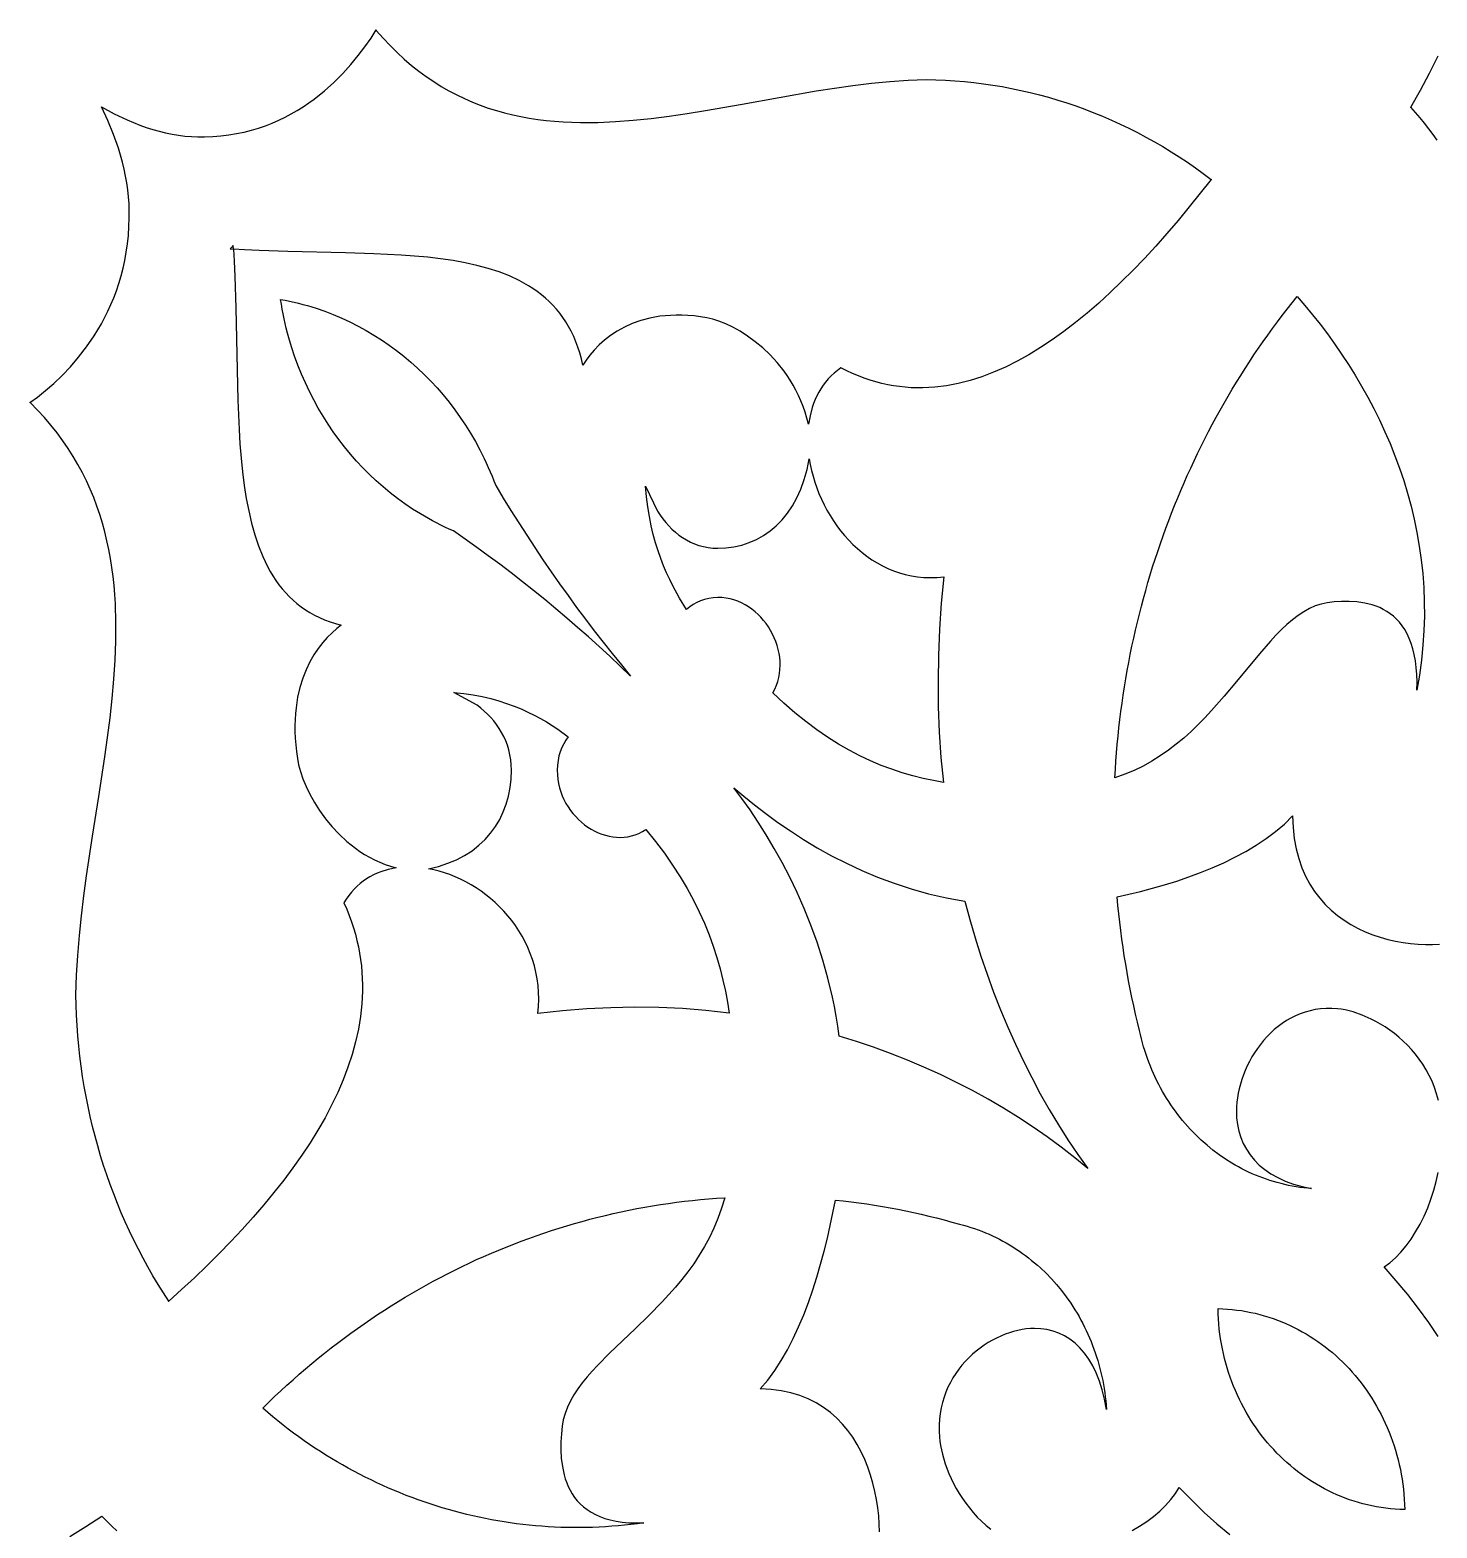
# Model space of a CAD drawing. Extents: x 2655 to 3655, y -2457 to -457.
# Drawn here: x 2863.1 to 3139.2, y -1436.6 to -1142.8 of the extents above; entities that cross this region are included whole.
import ezdxf

# ---------------------------------------------------------------- set-up
doc = ezdxf.new("R2010")
doc.units = 0
doc.layers.add('LAYER_1', color=18, linetype='CONTINUOUS')

msp = doc.modelspace()

# ---------------------------------------------------------------- linework, layer by layer
at = {"layer": 'LAYER_1'}
for points in [[(2931.06, -1142.93), (2932.41, -1144.46), (2933.78, -1145.91), (2935.16, -1147.27), (2936.56, -1148.56), (2937.98, -1149.78), (2939.42, -1150.92), (2940.87, -1151.99), (2942.34, -1152.98), (2943.82, -1153.91), (2945.32, -1154.78), (2946.84, -1155.57), (2948.37, -1156.31), (2949.91, -1156.98), (2951.47, -1157.6), (2953.04, -1158.15), (2954.62, -1158.65), (2956.22, -1159.1), (2957.83, -1159.5), (2959.45, -1159.84), (2961.08, -1160.14), (2962.73, -1160.39), (2964.38, -1160.59), (2966.05, -1160.75), (2967.72, -1160.87), (2971.1, -1160.99), (2974.52, -1160.97), (2977.97, -1160.82), (2981.46, -1160.56), (2984.97, -1160.2), (2988.5, -1159.75), (2992.06, -1159.22), (2995.64, -1158.65), (3002.83, -1157.38), (3010.07, -1156.06), (3017.33, -1154.8), (3020.96, -1154.23), (3024.58, -1153.72), (3028.19, -1153.28), (3031.8, -1152.93), (3035.39, -1152.69), (3038.96, -1152.56), (3040.84, -1152.6), (3042.72, -1152.68), (3044.59, -1152.79), (3046.45, -1152.95), (3048.32, -1153.14), (3050.17, -1153.38), (3052.02, -1153.65), (3053.86, -1153.95), (3055.7, -1154.3), (3057.53, -1154.68), (3059.35, -1155.1), (3061.16, -1155.56), (3062.96, -1156.05), (3064.75, -1156.58), (3066.54, -1157.14), (3068.31, -1157.75), (3070.07, -1158.38), (3071.82, -1159.06), (3073.56, -1159.77), (3075.28, -1160.51), (3077, -1161.29), (3078.7, -1162.11), (3080.38, -1162.96), (3082.05, -1163.85), (3083.71, -1164.77), (3085.35, -1165.72), (3086.98, -1166.71), (3088.59, -1167.74), (3090.18, -1168.79), (3091.76, -1169.88), (3093.31, -1171.01), (3094.82, -1172.14), (3092.7, -1174.85), (3090.54, -1177.54), (3088.36, -1180.17), (3086.17, -1182.72), (3083.97, -1185.21), (3081.75, -1187.62), (3079.52, -1189.94), (3077.28, -1192.18), (3075.04, -1194.33), (3072.78, -1196.39), (3070.51, -1198.35), (3068.24, -1200.2), (3065.96, -1201.95), (3063.67, -1203.59), (3061.38, -1205.11), (3059.08, -1206.51), (3056.78, -1207.79), (3054.48, -1208.94), (3052.17, -1209.95), (3049.86, -1210.83), (3047.55, -1211.57), (3045.24, -1212.16), (3042.92, -1212.6), (3040.61, -1212.89), (3038.3, -1213.02), (3037.15, -1213.02), (3035.99, -1212.98), (3034.84, -1212.9), (3033.69, -1212.78), (3032.54, -1212.61), (3031.39, -1212.4), (3030.24, -1212.15), (3029.09, -1211.86), (3027.94, -1211.51), (3026.8, -1211.13), (3025.65, -1210.69), (3024.51, -1210.21), (3023.37, -1209.68), (3022.23, -1209.11), (3022.23, -1209.11), (3021.55, -1209.6), (3020.9, -1210.12), (3020.3, -1210.68), (3019.73, -1211.26), (3019.2, -1211.88), (3018.72, -1212.52), (3018.27, -1213.19), (3017.85, -1213.88), (3017.48, -1214.6), (3017.14, -1215.33), (3016.84, -1216.09), (3016.57, -1216.87), (3016.15, -1218.48), (3015.86, -1220.14), (3015.56, -1218.94), (3015.2, -1217.77), (3014.81, -1216.64), (3014.38, -1215.55), (3013.9, -1214.49), (3013.39, -1213.47), (3012.85, -1212.48), (3012.28, -1211.53), (3011.67, -1210.61), (3011.05, -1209.73), (3009.72, -1208.07), (3008.33, -1206.56), (3006.88, -1205.19), (3005.41, -1203.96), (3003.92, -1202.87), (3002.45, -1201.92), (3001, -1201.11), (2999.61, -1200.44), (2998.28, -1199.91), (2997.06, -1199.52), (2995.94, -1199.27), (2995.94, -1199.27), (2994.65, -1199.07), (2993.4, -1198.92), (2992.19, -1198.82), (2991.02, -1198.77), (2989.89, -1198.76), (2988.79, -1198.8), (2987.73, -1198.88), (2986.7, -1198.99), (2984.76, -1199.33), (2982.95, -1199.81), (2981.28, -1200.4), (2979.74, -1201.1), (2978.32, -1201.88), (2977.03, -1202.74), (2975.85, -1203.66), (2974.79, -1204.61), (2973.83, -1205.6), (2972.98, -1206.59), (2972.24, -1207.58), (2971.59, -1208.55), (2971.31, -1207.34), (2970.99, -1206.16), (2970.63, -1205.04), (2970.23, -1203.96), (2969.79, -1202.92), (2969.31, -1201.92), (2968.8, -1200.97), (2968.25, -1200.06), (2967.67, -1199.19), (2967.05, -1198.35), (2966.39, -1197.56), (2965.71, -1196.8), (2964.99, -1196.08), (2964.24, -1195.4), (2963.46, -1194.75), (2962.64, -1194.13), (2961.8, -1193.55), (2960.93, -1192.99), (2959.1, -1191.98), (2957.17, -1191.08), (2955.14, -1190.29), (2953.01, -1189.6), (2950.8, -1189.01), (2948.5, -1188.5), (2946.12, -1188.07), (2943.68, -1187.7), (2941.16, -1187.41), (2938.59, -1187.17), (2935.97, -1186.97), (2930.58, -1186.71), (2925.05, -1186.54), (2913.74, -1186.29), (2908.07, -1186.08), (2905.24, -1185.93), (2903.04, -1185.79), (2903.01, -1185.13), (2902.72, -1185.44), (2902.43, -1185.74), (2903.04, -1185.79), (2903.18, -1188.15), (2903.32, -1191.19), (2903.51, -1197.3), (2903.75, -1209.45), (2903.9, -1215.4), (2904.15, -1221.2), (2904.33, -1224.02), (2904.55, -1226.79), (2904.83, -1229.49), (2905.16, -1232.13), (2905.56, -1234.68), (2906.04, -1237.15), (2906.59, -1239.54), (2907.23, -1241.83), (2907.97, -1244.01), (2908.8, -1246.09), (2909.75, -1248.05), (2910.26, -1248.99), (2910.8, -1249.9), (2911.38, -1250.77), (2911.98, -1251.61), (2912.62, -1252.42), (2913.29, -1253.19), (2913.99, -1253.93), (2914.73, -1254.64), (2915.5, -1255.3), (2916.31, -1255.93), (2917.16, -1256.52), (2918.05, -1257.07), (2918.97, -1257.59), (2919.94, -1258.06), (2920.94, -1258.49), (2921.99, -1258.88), (2923.08, -1259.22), (2924.21, -1259.52), (2923.31, -1260.22), (2922.39, -1261.02), (2921.46, -1261.93), (2920.55, -1262.96), (2919.66, -1264.1), (2918.81, -1265.37), (2918.01, -1266.76), (2917.28, -1268.28), (2916.63, -1269.94), (2916.08, -1271.74), (2915.64, -1273.69), (2915.32, -1275.78), (2915.21, -1276.88), (2915.14, -1278.02), (2915.11, -1279.2), (2915.12, -1280.42), (2915.17, -1281.68), (2915.26, -1282.99), (2915.4, -1284.33), (2915.58, -1285.71), (2915.58, -1285.71), (2915.81, -1286.92), (2916.18, -1288.24), (2916.67, -1289.66), (2917.29, -1291.16), (2918.04, -1292.71), (2918.92, -1294.3), (2919.94, -1295.9), (2921.08, -1297.49), (2922.36, -1299.04), (2923.76, -1300.54), (2925.3, -1301.96), (2926.12, -1302.64), (2926.97, -1303.29), (2927.86, -1303.9), (2928.78, -1304.49), (2929.73, -1305.04), (2930.71, -1305.55), (2931.73, -1306.01), (2932.78, -1306.44), (2933.87, -1306.82), (2934.98, -1307.14), (2933.43, -1307.45), (2931.94, -1307.91), (2931.22, -1308.2), (2930.51, -1308.52), (2929.83, -1308.88), (2929.16, -1309.29), (2928.52, -1309.73), (2927.9, -1310.22), (2927.3, -1310.74), (2926.73, -1311.31), (2926.19, -1311.92), (2925.67, -1312.57), (2925.18, -1313.26), (2924.72, -1314), (2924.72, -1314), (2925.26, -1315.22), (2925.75, -1316.45), (2926.2, -1317.68), (2926.6, -1318.91), (2926.96, -1320.14), (2927.28, -1321.38), (2927.55, -1322.61), (2927.79, -1323.85), (2927.98, -1325.09), (2928.14, -1326.32), (2928.25, -1327.56), (2928.32, -1328.8), (2928.36, -1330.04), (2928.36, -1331.29), (2928.24, -1333.77), (2927.97, -1336.26), (2927.56, -1338.75), (2927.01, -1341.23), (2926.33, -1343.72), (2925.51, -1346.2), (2924.57, -1348.69), (2923.5, -1351.17), (2922.31, -1353.64), (2921.01, -1356.11), (2919.59, -1358.58), (2918.07, -1361.04), (2916.45, -1363.49), (2914.72, -1365.94), (2912.9, -1368.37), (2910.99, -1370.8), (2908.99, -1373.22), (2906.91, -1375.63), (2904.75, -1378.02), (2902.51, -1380.41), (2900.2, -1382.78), (2897.82, -1385.14), (2895.38, -1387.48), (2892.88, -1389.81), (2890.36, -1392.08), (2890.39, -1392.12), (2890.33, -1392.12), (2890.36, -1392.08), (2889.31, -1390.46), (2888.26, -1388.79), (2887.25, -1387.09), (2886.26, -1385.38), (2885.31, -1383.65), (2884.39, -1381.9), (2883.51, -1380.13), (2882.65, -1378.35), (2881.83, -1376.55), (2881.03, -1374.74), (2880.28, -1372.91), (2879.55, -1371.07), (2878.86, -1369.21), (2878.2, -1367.34), (2877.57, -1365.46), (2876.98, -1363.56), (2876.42, -1361.66), (2875.89, -1359.74), (2875.4, -1357.81), (2874.94, -1355.87), (2874.52, -1353.92), (2874.13, -1351.97), (2873.77, -1350), (2873.45, -1348.03), (2873.17, -1346.04), (2872.92, -1344.05), (2872.7, -1342.06), (2872.52, -1340.06), (2872.38, -1338.05), (2872.27, -1336.04), (2872.19, -1334.02), (2872.15, -1332), (2872.27, -1328.15), (2872.5, -1324.29), (2872.83, -1320.41), (2873.23, -1316.52), (2873.71, -1312.63), (2874.24, -1308.72), (2875.41, -1300.92), (2876.64, -1293.13), (2877.82, -1285.39), (2878.35, -1281.54), (2878.84, -1277.72), (2879.26, -1273.91), (2879.59, -1270.14), (2879.84, -1266.39), (2879.98, -1262.68), (2880, -1259), (2879.88, -1255.36), (2879.77, -1253.56), (2879.62, -1251.77), (2879.43, -1249.99), (2879.2, -1248.22), (2878.93, -1246.46), (2878.61, -1244.72), (2878.24, -1242.99), (2877.82, -1241.27), (2877.36, -1239.56), (2876.84, -1237.87), (2876.27, -1236.2), (2875.64, -1234.54), (2874.96, -1232.89), (2874.22, -1231.27), (2873.42, -1229.65), (2872.55, -1228.06), (2871.62, -1226.48), (2870.63, -1224.91), (2869.57, -1223.37), (2868.44, -1221.84), (2867.24, -1220.34), (2865.97, -1218.85), (2864.63, -1217.38), (2863.21, -1215.93), (2863.12, -1215.9), (2864.61, -1214.81), (2866.19, -1213.55), (2867.81, -1212.14), (2869.45, -1210.58), (2871.08, -1208.87), (2872.68, -1207), (2874.24, -1204.99), (2875.73, -1202.81), (2876.44, -1201.67), (2877.13, -1200.48), (2877.78, -1199.26), (2878.41, -1197.99), (2879.01, -1196.69), (2879.57, -1195.35), (2880.09, -1193.96), (2880.57, -1192.54), (2881, -1191.07), (2881.39, -1189.57), (2881.73, -1188.02), (2882.02, -1186.43), (2882.25, -1184.8), (2882.43, -1183.13), (2882.55, -1181.41), (2882.6, -1179.66), (2882.6, -1179.66), (2882.61, -1178.29), (2882.56, -1176.93), (2882.46, -1175.56), (2882.31, -1174.2), (2882.12, -1172.84), (2881.88, -1171.48), (2881.59, -1170.11), (2881.26, -1168.75), (2880.88, -1167.39), (2880.47, -1166.04), (2879.51, -1163.33), (2878.4, -1160.62), (2877.15, -1157.93), (2879.65, -1159.28), (2882.17, -1160.47), (2884.69, -1161.5), (2885.95, -1161.94), (2887.21, -1162.35), (2888.48, -1162.71), (2889.74, -1163.01), (2891.01, -1163.28), (2892.28, -1163.49), (2893.54, -1163.64), (2894.81, -1163.75), (2896.08, -1163.8), (2897.35, -1163.8), (2897.35, -1163.8), (2898.98, -1163.74), (2900.57, -1163.61), (2902.13, -1163.42), (2903.64, -1163.17), (2905.12, -1162.86), (2906.56, -1162.49), (2907.96, -1162.07), (2909.32, -1161.61), (2910.65, -1161.09), (2911.93, -1160.53), (2913.18, -1159.93), (2914.39, -1159.29), (2915.57, -1158.61), (2916.71, -1157.9), (2917.81, -1157.16), (2918.87, -1156.4), (2920.89, -1154.8), (2922.77, -1153.12), (2924.5, -1151.4), (2926.09, -1149.64), (2927.54, -1147.88), (2928.85, -1146.14), (2930.03, -1144.44), (2931.04, -1142.84)], [(3094.85, -1172.17), (3094.82, -1172.14), (3094.85, -1172.1)], [(3113.25, -1196.86), (3114.74, -1198.68), (3116.21, -1200.54), (3117.65, -1202.45), (3119.06, -1204.4), (3120.44, -1206.4), (3121.78, -1208.45), (3123.09, -1210.54), (3124.35, -1212.67), (3125.57, -1214.84), (3126.74, -1217.06), (3127.87, -1219.31), (3128.94, -1221.61), (3129.95, -1223.95), (3130.9, -1226.33), (3131.79, -1228.74), (3132.62, -1231.2), (3133.38, -1233.69), (3134.07, -1236.22), (3134.68, -1238.79), (3135.22, -1241.4), (3135.68, -1244.04), (3136.05, -1246.72), (3136.34, -1249.43), (3136.54, -1252.17), (3136.65, -1254.95), (3136.67, -1257.77), (3136.59, -1260.61), (3136.4, -1263.49), (3136.12, -1266.4), (3135.73, -1269.34), (3135.22, -1272.31), (3135.22, -1272.31), (3135.24, -1270.73), (3135.2, -1269.24), (3135.09, -1267.84), (3134.92, -1266.54), (3134.7, -1265.32), (3134.42, -1264.18), (3134.09, -1263.13), (3133.71, -1262.15), (3133.29, -1261.25), (3132.82, -1260.42), (3132.32, -1259.67), (3131.77, -1258.98), (3131.2, -1258.35), (3130.59, -1257.79), (3129.96, -1257.29), (3129.29, -1256.84), (3128.61, -1256.45), (3127.91, -1256.11), (3127.19, -1255.81), (3126.46, -1255.57), (3124.96, -1255.2), (3123.44, -1254.98), (3121.93, -1254.88), (3120.44, -1254.9), (3118.99, -1255), (3117.62, -1255.16), (3117.62, -1255.16), (3116.43, -1255.4), (3115.27, -1255.78), (3114.13, -1256.28), (3113.01, -1256.91), (3111.9, -1257.64), (3110.81, -1258.47), (3109.72, -1259.4), (3108.64, -1260.41), (3107.56, -1261.5), (3106.48, -1262.66), (3104.31, -1265.15), (3099.81, -1270.62), (3097.43, -1273.46), (3094.93, -1276.29), (3093.63, -1277.69), (3092.29, -1279.05), (3090.9, -1280.38), (3089.47, -1281.67), (3087.99, -1282.9), (3086.46, -1284.08), (3084.87, -1285.19), (3083.22, -1286.22), (3081.51, -1287.17), (3079.73, -1288.03), (3077.89, -1288.79), (3075.97, -1289.45), (3076.06, -1287.81), (3076.17, -1286.18), (3076.29, -1284.55), (3076.43, -1282.93), (3076.59, -1281.31), (3076.76, -1279.69), (3076.94, -1278.07), (3077.15, -1276.46), (3077.36, -1274.85), (3077.6, -1273.24), (3077.84, -1271.64), (3078.11, -1270.04), (3078.39, -1268.45), (3078.68, -1266.86), (3078.99, -1265.27), (3079.31, -1263.69), (3079.65, -1262.11), (3080, -1260.54), (3080.37, -1258.97), (3080.76, -1257.41), (3081.16, -1255.85), (3081.57, -1254.29), (3082, -1252.74), (3082.44, -1251.2), (3082.9, -1249.66), (3083.37, -1248.13), (3083.86, -1246.6), (3084.36, -1245.08), (3084.88, -1243.56), (3085.41, -1242.05), (3085.95, -1240.55), (3086.51, -1239.05), (3087.08, -1237.56), (3087.67, -1236.07), (3088.28, -1234.59), (3088.89, -1233.12), (3089.52, -1231.65), (3090.17, -1230.2), (3090.83, -1228.74), (3091.5, -1227.3), (3092.19, -1225.86), (3092.89, -1224.43), (3093.6, -1223.01), (3094.33, -1221.6), (3095.07, -1220.19), (3095.83, -1218.79), (3096.6, -1217.4), (3097.38, -1216.02), (3098.18, -1214.64), (3098.99, -1213.27), (3099.81, -1211.92), (3100.65, -1210.57), (3101.5, -1209.23), (3102.37, -1207.9), (3103.24, -1206.57), (3104.13, -1205.26), (3105.04, -1203.95), (3105.96, -1202.66), (3106.89, -1201.37), (3107.83, -1200.1), (3108.79, -1198.83), (3109.76, -1197.57), (3110.74, -1196.33), (3111.73, -1195.09)], [(2913.18, -1195.83), (2914.06, -1196.01), (2914.94, -1196.21), (2915.82, -1196.42), (2916.69, -1196.65), (2917.55, -1196.89), (2919.27, -1197.41), (2920.96, -1198), (2922.63, -1198.64), (2924.28, -1199.34), (2925.9, -1200.09), (2927.49, -1200.89), (2929.06, -1201.75), (2930.6, -1202.66), (2932.11, -1203.62), (2933.59, -1204.63), (2935.04, -1205.69), (2936.45, -1206.8), (2937.83, -1207.95), (2939.18, -1209.16), (2940.49, -1210.4), (2941.77, -1211.7), (2943, -1213.03), (2944.2, -1214.41), (2945.36, -1215.83), (2946.47, -1217.3), (2947.54, -1218.8), (2948.58, -1220.34), (2949.56, -1221.92), (2950.5, -1223.54), (2951.4, -1225.19), (2952.24, -1226.88), (2952.65, -1227.73), (2953.04, -1228.6), (2953.42, -1229.47), (2953.79, -1230.36), (2954.15, -1231.25), (2954.49, -1232.15), (2955.98, -1234.62), (2957.49, -1237.07), (2959.02, -1239.5), (2960.57, -1241.92), (2962.15, -1244.32), (2963.75, -1246.71), (2965.37, -1249.07), (2967.02, -1251.42), (2968.69, -1253.75), (2970.37, -1256.06), (2972.09, -1258.36), (2973.82, -1260.63), (2975.57, -1262.89), (2977.35, -1265.12), (2979.14, -1267.34), (2980.96, -1269.54), (2978.92, -1267.58), (2976.86, -1265.65), (2974.78, -1263.74), (2972.68, -1261.85), (2970.57, -1259.99), (2968.43, -1258.15), (2966.28, -1256.33), (2964.12, -1254.54), (2961.94, -1252.77), (2959.74, -1251.03), (2957.52, -1249.3), (2955.29, -1247.61), (2953.04, -1245.93), (2950.78, -1244.29), (2948.5, -1242.66), (2946.2, -1241.06), (2945.37, -1240.69), (2944.54, -1240.31), (2943.72, -1239.91), (2942.9, -1239.51), (2942.1, -1239.08), (2941.3, -1238.65), (2939.73, -1237.74), (2938.2, -1236.77), (2936.69, -1235.76), (2935.22, -1234.7), (2933.79, -1233.59), (2932.4, -1232.44), (2931.04, -1231.24), (2929.72, -1229.99), (2928.43, -1228.7), (2927.19, -1227.38), (2925.99, -1226), (2924.83, -1224.59), (2923.71, -1223.15), (2922.64, -1221.66), (2921.61, -1220.14), (2920.62, -1218.58), (2919.68, -1216.99), (2918.79, -1215.37), (2917.94, -1213.71), (2917.15, -1212.02), (2916.4, -1210.31), (2915.7, -1208.56), (2915.05, -1206.79), (2914.46, -1205), (2913.91, -1203.18), (2913.66, -1202.26), (2913.42, -1201.33), (2913.2, -1200.4), (2912.99, -1199.46), (2912.79, -1198.52), (2912.61, -1197.57), (2912.44, -1196.62), (2912.29, -1195.66)], [(3016.2, -1228.06), (3016.45, -1229.2), (3016.74, -1230.35), (3017.09, -1231.48), (3017.48, -1232.61), (3017.91, -1233.73), (3018.39, -1234.83), (3018.92, -1235.92), (3019.48, -1236.99), (3020.09, -1238.03), (3020.74, -1239.06), (3021.43, -1240.05), (3022.16, -1241.02), (3022.93, -1241.95), (3023.74, -1242.85), (3024.58, -1243.71), (3025.46, -1244.53), (3026.37, -1245.31), (3027.32, -1246.04), (3028.3, -1246.72), (3029.32, -1247.34), (3030.36, -1247.92), (3031.44, -1248.44), (3032.55, -1248.89), (3033.69, -1249.29), (3034.85, -1249.61), (3036.05, -1249.87), (3037.27, -1250.06), (3038.51, -1250.18), (3039.79, -1250.22), (3041.08, -1250.18), (3042.41, -1250.05), (3041.91, -1255.23), (3041.56, -1260.36), (3041.34, -1265.46), (3041.26, -1270.52), (3041.31, -1275.54), (3041.5, -1280.52), (3041.84, -1285.47), (3042.33, -1290.38), (3040.35, -1290.03), (3038.33, -1289.6), (3036.3, -1289.09), (3034.25, -1288.5), (3032.2, -1287.81), (3030.12, -1287.03), (3028.04, -1286.15), (3025.95, -1285.17), (3023.84, -1284.07), (3021.72, -1282.86), (3019.6, -1281.52), (3017.47, -1280.05), (3015.32, -1278.46), (3013.17, -1276.72), (3011.02, -1274.84), (3008.86, -1272.81), (3009.24, -1272.08), (3009.56, -1271.33), (3009.82, -1270.57), (3010.02, -1269.8), (3010.16, -1269.02), (3010.25, -1268.23), (3010.29, -1267.44), (3010.27, -1266.65), (3010.2, -1265.85), (3010.08, -1265.07), (3009.91, -1264.29), (3009.7, -1263.52), (3009.44, -1262.76), (3009.14, -1262.01), (3008.8, -1261.29), (3008.42, -1260.58), (3007.99, -1259.89), (3007.53, -1259.23), (3007.04, -1258.6), (3006.51, -1258), (3005.95, -1257.43), (3005.36, -1256.9), (3004.73, -1256.41), (3004.08, -1255.95), (3003.41, -1255.54), (3002.71, -1255.18), (3001.98, -1254.86), (3001.23, -1254.6), (3000.47, -1254.39), (2999.68, -1254.24), (2998.87, -1254.14), (2998.05, -1254.11), (2998.05, -1254.11), (2997.14, -1254.16), (2996.28, -1254.29), (2995.46, -1254.49), (2994.68, -1254.77), (2993.94, -1255.11), (2993.24, -1255.51), (2992.57, -1255.95), (2991.94, -1256.44), (2990.58, -1254.22), (2989.26, -1251.84), (2988.63, -1250.59), (2988.02, -1249.28), (2987.44, -1247.91), (2986.88, -1246.49), (2986.35, -1245), (2985.86, -1243.43), (2985.41, -1241.8), (2985.01, -1240.08), (2984.64, -1238.27), (2984.33, -1236.37), (2984.07, -1234.38), (2983.87, -1232.29), (2986.22, -1237.2), (2986.73, -1237.96), (2987.27, -1238.7), (2987.84, -1239.4), (2988.44, -1240.08), (2989.07, -1240.71), (2989.74, -1241.31), (2990.43, -1241.87), (2991.15, -1242.38), (2991.91, -1242.84), (2992.69, -1243.25), (2993.51, -1243.61), (2994.36, -1243.9), (2995.24, -1244.14), (2996.14, -1244.32), (2997.08, -1244.42), (2998.05, -1244.46), (2998.05, -1244.46), (2999.66, -1244.39), (3001.23, -1244.18), (3002.75, -1243.84), (3004.23, -1243.35), (3005.65, -1242.73), (3007.02, -1241.97), (3008.31, -1241.08), (3009.54, -1240.05), (3010.68, -1238.88), (3011.74, -1237.58), (3012.71, -1236.14), (3013.59, -1234.56), (3014.36, -1232.86), (3015.02, -1231.01), (3015.57, -1229.03), (3015.99, -1226.92)], [(2948.22, -1272.95), (2950.07, -1273.23), (2951.84, -1273.56), (2953.51, -1273.95), (2955.11, -1274.39), (2956.64, -1274.88), (2958.09, -1275.4), (2959.48, -1275.97), (2960.8, -1276.57), (2962.07, -1277.2), (2963.28, -1277.85), (2964.45, -1278.53), (2966.66, -1279.95), (2968.73, -1281.41), (2968.27, -1282.09), (2967.86, -1282.81), (2967.49, -1283.56), (2967.17, -1284.36), (2966.91, -1285.19), (2966.72, -1286.08), (2966.6, -1287.01), (2966.56, -1287.99), (2966.56, -1287.99), (2966.59, -1288.87), (2966.68, -1289.74), (2966.82, -1290.58), (2967.02, -1291.41), (2967.26, -1292.21), (2967.55, -1292.99), (2967.89, -1293.75), (2968.27, -1294.48), (2968.69, -1295.18), (2969.15, -1295.85), (2969.65, -1296.48), (2970.18, -1297.09), (2970.74, -1297.66), (2971.32, -1298.19), (2971.94, -1298.68), (2972.57, -1299.14), (2973.23, -1299.55), (2973.91, -1299.92), (2974.6, -1300.24), (2975.3, -1300.52), (2976.02, -1300.75), (2976.75, -1300.93), (2977.48, -1301.05), (2978.21, -1301.13), (2978.95, -1301.15), (2979.69, -1301.11), (2980.42, -1301.02), (2981.14, -1300.86), (2981.86, -1300.65), (2982.57, -1300.37), (2983.26, -1300.03), (2983.94, -1299.61), (2985.83, -1301.94), (2987.58, -1304.25), (2989.19, -1306.57), (2990.68, -1308.87), (2992.04, -1311.17), (2993.28, -1313.45), (2994.41, -1315.73), (2995.43, -1317.99), (2996.35, -1320.25), (2997.17, -1322.49), (2997.89, -1324.72), (2998.52, -1326.93), (2999.08, -1329.13), (2999.55, -1331.32), (2999.95, -1333.49), (3000.28, -1335.61), (2995.71, -1335.09), (2991.12, -1334.73), (2986.48, -1334.52), (2981.81, -1334.46), (2977.11, -1334.55), (2972.37, -1334.79), (2967.6, -1335.17), (2962.79, -1335.7), (2962.9, -1334.28), (2962.94, -1332.88), (2962.9, -1331.51), (2962.8, -1330.17), (2962.62, -1328.86), (2962.38, -1327.57), (2962.08, -1326.32), (2961.71, -1325.09), (2961.28, -1323.9), (2960.8, -1322.74), (2960.27, -1321.62), (2959.69, -1320.53), (2959.05, -1319.47), (2958.38, -1318.45), (2957.65, -1317.47), (2956.89, -1316.52), (2956.09, -1315.61), (2955.26, -1314.75), (2954.39, -1313.92), (2953.49, -1313.14), (2952.57, -1312.4), (2951.62, -1311.7), (2950.64, -1311.04), (2949.65, -1310.43), (2948.64, -1309.87), (2947.61, -1309.35), (2946.57, -1308.88), (2945.52, -1308.46), (2944.47, -1308.09), (2943.41, -1307.77), (2942.34, -1307.5), (2941.28, -1307.29), (2943.25, -1306.83), (2945.09, -1306.24), (2946.8, -1305.53), (2948.39, -1304.7), (2949.85, -1303.76), (2951.19, -1302.71), (2952.4, -1301.57), (2953.49, -1300.34), (2954.45, -1299.02), (2955.28, -1297.63), (2955.98, -1296.16), (2956.56, -1294.63), (2957.01, -1293.04), (2957.33, -1291.4), (2957.52, -1289.71), (2957.59, -1287.99), (2957.59, -1287.99), (2957.55, -1286.95), (2957.46, -1285.93), (2957.29, -1284.96), (2957.07, -1284.01), (2956.8, -1283.1), (2956.46, -1282.22), (2956.08, -1281.38), (2955.65, -1280.57), (2955.18, -1279.79), (2954.66, -1279.04), (2954.11, -1278.33), (2953.51, -1277.65), (2952.89, -1277), (2952.23, -1276.39), (2951.55, -1275.81), (2950.84, -1275.26), (2946.28, -1272.73)], [(3003.2, -1293.09), (3005.29, -1294.79), (3007.5, -1296.5), (3009.84, -1298.21), (3012.3, -1299.9), (3014.87, -1301.56), (3017.56, -1303.18), (3020.37, -1304.74), (3023.28, -1306.23), (3026.3, -1307.64), (3029.42, -1308.95), (3032.65, -1310.16), (3035.97, -1311.24), (3039.39, -1312.19), (3041.14, -1312.61), (3042.91, -1312.99), (3044.71, -1313.33), (3046.52, -1313.63), (3046.52, -1313.63), (3047.49, -1317.27), (3048.54, -1320.88), (3049.68, -1324.46), (3050.89, -1328), (3052.17, -1331.51), (3053.53, -1334.96), (3054.96, -1338.37), (3056.45, -1341.73), (3058.02, -1345.02), (3059.64, -1348.26), (3061.33, -1351.42), (3063.08, -1354.52), (3064.89, -1357.53), (3066.76, -1360.47), (3068.68, -1363.32), (3070.65, -1366.08), (3068.08, -1363.96), (3065.43, -1361.89), (3062.7, -1359.89), (3059.9, -1357.94), (3057.02, -1356.06), (3054.08, -1354.24), (3051.07, -1352.49), (3048.01, -1350.81), (3044.89, -1349.2), (3041.72, -1347.66), (3038.51, -1346.2), (3035.25, -1344.82), (3031.96, -1343.52), (3028.63, -1342.3), (3025.27, -1341.17), (3021.89, -1340.12), (3021.89, -1340.13), (3021.61, -1338.17), (3021.29, -1336.24), (3020.94, -1334.34), (3020.55, -1332.46), (3019.67, -1328.78), (3018.66, -1325.2), (3017.54, -1321.73), (3016.32, -1318.37), (3015.01, -1315.12), (3013.62, -1311.99), (3012.17, -1308.98), (3010.67, -1306.08), (3009.13, -1303.31), (3007.55, -1300.67), (3005.97, -1298.15), (3004.38, -1295.77), (3002.79, -1293.52), (3001.23, -1291.41)], [(2998.8, -1373.87), (2998.09, -1375.85), (2997.3, -1377.76), (2996.41, -1379.6), (2995.45, -1381.38), (2994.42, -1383.09), (2993.33, -1384.74), (2992.18, -1386.33), (2990.98, -1387.87), (2989.75, -1389.36), (2988.48, -1390.8), (2987.18, -1392.21), (2984.55, -1394.89), (2981.9, -1397.45), (2976.82, -1402.29), (2974.5, -1404.63), (2973.43, -1405.79), (2972.41, -1406.95), (2971.47, -1408.11), (2970.61, -1409.28), (2969.84, -1410.46), (2969.16, -1411.65), (2968.58, -1412.86), (2968.11, -1414.08), (2967.76, -1415.33), (2967.53, -1416.61), (2967.53, -1416.61), (2967.38, -1418.09), (2967.29, -1419.64), (2967.28, -1421.24), (2967.36, -1422.87), (2967.57, -1424.5), (2967.91, -1426.11), (2968.14, -1426.9), (2968.42, -1427.68), (2968.73, -1428.43), (2969.1, -1429.17), (2969.51, -1429.88), (2969.98, -1430.56), (2970.5, -1431.21), (2971.08, -1431.83), (2971.73, -1432.42), (2972.43, -1432.96), (2973.2, -1433.46), (2974.04, -1433.92), (2974.94, -1434.33), (2975.92, -1434.68), (2976.98, -1434.98), (2978.11, -1435.22), (2979.33, -1435.4), (2980.62, -1435.52), (2982.01, -1435.57), (2983.54, -1435.55), (2982.29, -1435.72), (2981.03, -1435.87), (2979.78, -1436.01), (2978.53, -1436.13), (2977.27, -1436.23), (2976.02, -1436.32), (2974.77, -1436.39), (2973.51, -1436.44), (2972.26, -1436.47), (2971.01, -1436.49), (2969.76, -1436.49), (2968.51, -1436.47), (2967.27, -1436.44), (2966.02, -1436.38), (2964.78, -1436.31), (2963.54, -1436.23), (2962.3, -1436.13), (2961.06, -1436.01), (2959.82, -1435.87), (2958.59, -1435.72), (2957.36, -1435.55), (2956.13, -1435.36), (2954.9, -1435.16), (2953.68, -1434.94), (2952.46, -1434.7), (2951.24, -1434.45), (2950.03, -1434.18), (2948.82, -1433.9), (2947.61, -1433.6), (2946.41, -1433.28), (2945.21, -1432.95), (2944.01, -1432.6), (2942.82, -1432.23), (2941.64, -1431.85), (2940.45, -1431.45), (2939.28, -1431.03), (2938.1, -1430.6), (2936.94, -1430.16), (2935.77, -1429.69), (2934.62, -1429.22), (2933.47, -1428.72), (2932.32, -1428.21), (2931.18, -1427.69), (2930.04, -1427.14), (2928.91, -1426.59), (2927.79, -1426.01), (2926.68, -1425.43), (2925.56, -1424.82), (2924.46, -1424.2), (2923.36, -1423.57), (2922.27, -1422.92), (2921.19, -1422.25), (2920.11, -1421.57), (2919.04, -1420.88), (2917.98, -1420.17), (2916.93, -1419.44), (2915.88, -1418.7), (2914.84, -1417.94), (2913.81, -1417.17), (2912.79, -1416.38), (2911.78, -1415.58), (2910.77, -1414.77), (2909.77, -1413.94), (2908.78, -1413.09), (2909.95, -1411.94), (2911.13, -1410.81), (2912.32, -1409.69), (2913.52, -1408.58), (2914.73, -1407.49), (2915.95, -1406.42), (2917.18, -1405.36), (2918.42, -1404.32), (2919.67, -1403.29), (2920.93, -1402.27), (2922.2, -1401.27), (2923.48, -1400.29), (2924.76, -1399.32), (2926.06, -1398.37), (2927.36, -1397.44), (2928.67, -1396.51), (2929.99, -1395.61), (2931.32, -1394.72), (2932.66, -1393.85), (2934.01, -1392.99), (2935.36, -1392.15), (2936.72, -1391.32), (2938.09, -1390.51), (2939.47, -1389.72), (2940.86, -1388.94), (2942.25, -1388.18), (2943.65, -1387.43), (2945.05, -1386.7), (2946.47, -1385.99), (2947.89, -1385.29), (2949.32, -1384.61), (2950.75, -1383.95), (2952.19, -1383.31), (2953.64, -1382.68), (2955.09, -1382.06), (2956.55, -1381.47), (2958.02, -1380.89), (2959.49, -1380.32), (2960.97, -1379.78), (2962.45, -1379.25), (2963.94, -1378.74), (2965.43, -1378.24), (2966.93, -1377.76), (2968.43, -1377.3), (2969.94, -1376.86), (2971.46, -1376.44), (2972.98, -1376.03), (2974.5, -1375.64), (2976.03, -1375.26), (2977.56, -1374.91), (2979.1, -1374.57), (2980.64, -1374.25), (2982.18, -1373.95), (2983.73, -1373.66), (2985.28, -1373.39), (2986.84, -1373.14), (2988.4, -1372.91), (2989.96, -1372.7), (2991.53, -1372.51), (2993.1, -1372.33), (2994.67, -1372.17), (2996.25, -1372.03), (2997.83, -1371.91), (2999.41, -1371.8)], [(3097.12, -1393.58), (3098.06, -1393.64), (3098.98, -1393.72), (3099.9, -1393.82), (3100.81, -1393.95), (3101.72, -1394.1), (3102.62, -1394.28), (3103.51, -1394.47), (3104.39, -1394.69), (3105.26, -1394.94), (3106.13, -1395.2), (3106.99, -1395.49), (3107.84, -1395.79), (3108.68, -1396.12), (3109.51, -1396.47), (3110.33, -1396.84), (3111.14, -1397.23), (3111.93, -1397.64), (3112.72, -1398.07), (3113.5, -1398.52), (3114.27, -1398.99), (3115.02, -1399.47), (3115.77, -1399.98), (3116.5, -1400.5), (3117.22, -1401.04), (3117.93, -1401.6), (3118.62, -1402.18), (3119.3, -1402.77), (3119.97, -1403.38), (3120.62, -1404), (3121.26, -1404.65), (3121.89, -1405.3), (3122.5, -1405.98), (3123.1, -1406.67), (3123.68, -1407.37), (3124.25, -1408.09), (3124.8, -1408.82), (3125.33, -1409.57), (3125.85, -1410.33), (3126.35, -1411.1), (3126.84, -1411.89), (3127.31, -1412.69), (3127.76, -1413.5), (3128.2, -1414.33), (3128.61, -1415.16), (3129.01, -1416.01), (3129.39, -1416.87), (3129.76, -1417.74), (3130.1, -1418.62), (3130.42, -1419.52), (3130.73, -1420.42), (3131.02, -1421.33), (3131.28, -1422.25), (3131.53, -1423.19), (3131.75, -1424.13), (3131.96, -1425.08), (3132.14, -1426.03), (3132.3, -1427), (3132.44, -1427.97), (3132.56, -1428.96), (3132.66, -1429.94), (3132.73, -1430.94), (3132.78, -1431.94), (3132.81, -1432.95), (3131.87, -1432.92), (3130.94, -1432.87), (3130.02, -1432.79), (3129.1, -1432.68), (3128.19, -1432.55), (3127.28, -1432.4), (3126.38, -1432.23), (3125.49, -1432.03), (3124.61, -1431.81), (3123.73, -1431.57), (3122.87, -1431.31), (3122.01, -1431.02), (3121.16, -1430.71), (3120.32, -1430.38), (3119.49, -1430.03), (3118.67, -1429.67), (3117.86, -1429.28), (3117.06, -1428.87), (3116.28, -1428.44), (3115.5, -1427.99), (3114.73, -1427.52), (3113.98, -1427.03), (3113.23, -1426.53), (3112.5, -1426), (3111.78, -1425.46), (3111.07, -1424.91), (3110.38, -1424.33), (3109.7, -1423.74), (3109.03, -1423.13), (3108.38, -1422.5), (3107.74, -1421.86), (3107.11, -1421.2), (3106.5, -1420.53), (3105.9, -1419.84), (3105.32, -1419.14), (3104.75, -1418.42), (3104.2, -1417.68), (3103.67, -1416.94), (3103.15, -1416.18), (3102.64, -1415.4), (3102.16, -1414.62), (3101.69, -1413.82), (3101.24, -1413), (3100.8, -1412.18), (3100.38, -1411.34), (3099.99, -1410.49), (3099.6, -1409.63), (3099.24, -1408.76), (3098.9, -1407.88), (3098.57, -1406.99), (3098.27, -1406.09), (3097.98, -1405.17), (3097.72, -1404.25), (3097.47, -1403.32), (3097.25, -1402.38), (3097.04, -1401.43), (3096.86, -1400.47), (3096.7, -1399.5), (3096.56, -1398.53), (3096.44, -1397.55), (3096.34, -1396.56), (3096.27, -1395.56), (3096.21, -1394.56), (3096.19, -1393.55)]]:
    msp.add_lwpolyline(points, close=True, dxfattribs=at)
for points in [[(3139.19, -1164.43), (3138.37, -1163.33), (3137.53, -1162.23), (3136.68, -1161.15), (3135.82, -1160.09), (3134.94, -1159.04), (3134.04, -1158), (3135.91, -1154.65), (3137.7, -1151.3), (3139.41, -1147.92)], [(3139.43, -1352.77), (3139.08, -1351.45), (3138.66, -1350.19), (3138.18, -1348.98), (3137.63, -1347.82), (3137.03, -1346.71), (3136.38, -1345.65), (3135.68, -1344.64), (3134.94, -1343.67), (3134.17, -1342.76), (3133.36, -1341.9), (3132.52, -1341.09), (3131.66, -1340.33), (3130.78, -1339.61), (3129.89, -1338.95), (3128.98, -1338.33), (3128.07, -1337.77), (3127.16, -1337.25), (3126.25, -1336.78), (3124.45, -1335.99), (3122.73, -1335.39), (3121.11, -1334.99), (3120.34, -1334.86), (3119.62, -1334.78), (3119.62, -1334.78), (3118.49, -1334.7), (3117.39, -1334.7), (3116.32, -1334.77), (3115.27, -1334.92), (3114.26, -1335.13), (3113.27, -1335.4), (3112.31, -1335.73), (3111.39, -1336.13), (3110.49, -1336.57), (3109.63, -1337.07), (3108.8, -1337.62), (3108, -1338.21), (3107.23, -1338.85), (3106.5, -1339.52), (3105.8, -1340.23), (3105.14, -1340.97), (3104.51, -1341.74), (3103.92, -1342.54), (3103.37, -1343.37), (3102.85, -1344.21), (3102.38, -1345.07), (3101.94, -1345.95), (3101.54, -1346.83), (3101.18, -1347.73), (3100.86, -1348.63), (3100.58, -1349.53), (3100.34, -1350.43), (3100.14, -1351.33), (3099.99, -1352.22), (3099.88, -1353.1), (3099.81, -1353.97), (3099.79, -1354.82), (3099.84, -1356.16), (3100, -1357.46), (3100.27, -1358.74), (3100.65, -1359.97), (3101.15, -1361.16), (3101.76, -1362.3), (3102.48, -1363.39), (3103.33, -1364.42), (3104.29, -1365.39), (3105.37, -1366.29), (3106.58, -1367.12), (3107.92, -1367.87), (3109.38, -1368.54), (3110.97, -1369.12), (3112.69, -1369.61), (3114.55, -1370.01), (3113.78, -1369.94), (3113.02, -1369.86), (3112.26, -1369.77), (3111.51, -1369.65), (3110.76, -1369.52), (3110.02, -1369.38), (3109.28, -1369.22), (3108.55, -1369.04), (3107.82, -1368.85), (3107.09, -1368.64), (3106.38, -1368.42), (3105.67, -1368.18), (3104.96, -1367.93), (3104.26, -1367.67), (3103.57, -1367.38), (3102.88, -1367.09), (3102.2, -1366.78), (3101.53, -1366.45), (3100.86, -1366.12), (3100.2, -1365.76), (3099.55, -1365.4), (3098.9, -1365.02), (3097.64, -1364.22), (3096.4, -1363.37), (3095.2, -1362.47), (3094.03, -1361.52), (3092.9, -1360.53), (3091.81, -1359.48), (3090.75, -1358.39), (3089.74, -1357.26), (3089.25, -1356.67), (3088.77, -1356.08), (3088.3, -1355.47), (3087.84, -1354.86), (3087.39, -1354.23), (3086.95, -1353.6), (3086.52, -1352.95), (3086.11, -1352.3), (3085.7, -1351.63), (3085.31, -1350.96), (3084.93, -1350.27), (3084.57, -1349.58), (3084.21, -1348.88), (3083.87, -1348.17), (3083.54, -1347.45), (3083.22, -1346.72), (3082.92, -1345.99), (3082.63, -1345.25), (3082.35, -1344.49), (3082.09, -1343.73), (3081.84, -1342.97), (3081.6, -1342.19), (3081.38, -1341.41), (3081.17, -1340.62), (3080.98, -1339.82), (3080.8, -1339.02), (3080.41, -1337.41), (3080.02, -1335.79), (3079.66, -1334.17), (3079.31, -1332.55), (3078.98, -1330.92), (3078.66, -1329.29), (3078.36, -1327.66), (3078.08, -1326.02), (3077.81, -1324.38), (3077.56, -1322.74), (3077.32, -1321.09), (3077.1, -1319.44), (3076.9, -1317.79), (3076.71, -1316.14), (3076.54, -1314.48), (3076.39, -1312.82), (3081.01, -1311.74), (3083.36, -1311.12), (3085.72, -1310.44), (3088.09, -1309.71), (3090.44, -1308.91), (3092.77, -1308.05), (3095.07, -1307.12), (3097.32, -1306.13), (3099.52, -1305.06), (3101.64, -1303.91), (3103.68, -1302.69), (3105.64, -1301.39), (3107.48, -1300), (3109.22, -1298.53), (3110.82, -1296.96), (3110.82, -1296.96), (3110.92, -1299.24), (3111.16, -1301.39), (3111.53, -1303.41), (3112.03, -1305.31), (3112.64, -1307.1), (3113.37, -1308.76), (3114.2, -1310.31), (3115.13, -1311.76), (3116.14, -1313.09), (3117.23, -1314.32), (3118.4, -1315.45), (3119.63, -1316.48), (3120.93, -1317.41), (3122.27, -1318.25), (3123.66, -1319), (3125.08, -1319.66), (3126.53, -1320.24), (3128, -1320.73), (3129.49, -1321.15), (3130.99, -1321.48), (3132.48, -1321.75), (3133.96, -1321.94), (3135.43, -1322.07), (3136.88, -1322.13), (3138.29, -1322.13), (3139.67, -1322.07)], [(3139.39, -1399), (3137.52, -1396.24), (3135.53, -1393.5), (3133.41, -1390.77), (3131.16, -1388.07), (3128.77, -1385.38), (3128.77, -1385.38), (3129.9, -1384.56), (3131, -1383.6), (3132.06, -1382.49), (3133.08, -1381.27), (3134.05, -1379.94), (3134.96, -1378.51), (3135.82, -1376.99), (3136.6, -1375.41), (3137.32, -1373.76), (3137.96, -1372.08), (3138.51, -1370.35), (3138.98, -1368.61), (3139.35, -1366.86)], [(3029.79, -1437.32), (3029.74, -1435.77), (3029.62, -1434.19), (3029.44, -1432.59), (3029.19, -1430.99), (3028.88, -1429.38), (3028.49, -1427.78), (3028.03, -1426.2), (3027.5, -1424.63), (3026.88, -1423.1), (3026.18, -1421.61), (3025.4, -1420.17), (3024.54, -1418.78), (3023.58, -1417.45), (3022.53, -1416.19), (3021.39, -1415.02), (3020.15, -1413.93), (3018.81, -1412.93), (3017.36, -1412.04), (3015.81, -1411.26), (3014.16, -1410.59), (3012.39, -1410.06), (3010.51, -1409.66), (3008.51, -1409.4), (3006.4, -1409.29), (3006.4, -1409.29), (3007.85, -1407.57), (3009.22, -1405.71), (3010.51, -1403.72), (3011.72, -1401.62), (3012.86, -1399.42), (3013.92, -1397.13), (3014.91, -1394.77), (3015.84, -1392.35), (3016.7, -1389.88), (3017.5, -1387.37), (3018.24, -1384.84), (3018.93, -1382.29), (3019.55, -1379.75), (3020.13, -1377.22), (3021.14, -1372.26), (3022.68, -1372.42), (3024.22, -1372.6), (3025.76, -1372.81), (3027.29, -1373.02), (3028.83, -1373.26), (3030.36, -1373.51), (3031.89, -1373.78), (3033.41, -1374.07), (3034.93, -1374.38), (3036.45, -1374.7), (3037.97, -1375.04), (3039.48, -1375.4), (3040.99, -1375.77), (3042.49, -1376.17), (3044, -1376.58), (3045.49, -1377), (3046.24, -1377.2), (3046.98, -1377.4), (3047.71, -1377.63), (3048.44, -1377.87), (3049.16, -1378.12), (3049.87, -1378.39), (3050.58, -1378.67), (3051.28, -1378.97), (3051.97, -1379.28), (3052.65, -1379.61), (3053.33, -1379.95), (3054, -1380.3), (3054.66, -1380.67), (3055.31, -1381.05), (3055.95, -1381.45), (3056.59, -1381.86), (3057.22, -1382.28), (3057.83, -1382.71), (3058.44, -1383.16), (3059.04, -1383.62), (3059.63, -1384.09), (3060.22, -1384.57), (3060.79, -1385.06), (3061.35, -1385.57), (3062.45, -1386.62), (3063.5, -1387.71), (3064.51, -1388.84), (3065.49, -1390.02), (3066.41, -1391.24), (3067.3, -1392.49), (3068.13, -1393.78), (3068.53, -1394.44), (3068.92, -1395.11), (3069.3, -1395.79), (3069.66, -1396.47), (3070.02, -1397.17), (3070.35, -1397.87), (3070.68, -1398.58), (3071, -1399.3), (3071.3, -1400.02), (3071.59, -1400.75), (3071.86, -1401.49), (3072.12, -1402.24), (3072.37, -1402.99), (3072.6, -1403.75), (3072.82, -1404.51), (3073.03, -1405.29), (3073.22, -1406.06), (3073.4, -1406.85), (3073.57, -1407.64), (3073.72, -1408.43), (3073.85, -1409.23), (3073.97, -1410.04), (3074.07, -1410.85), (3074.16, -1411.66), (3074.24, -1412.48), (3074.3, -1413.3), (3073.93, -1411.31), (3073.48, -1409.46), (3072.94, -1407.75), (3072.31, -1406.17), (3071.62, -1404.74), (3070.85, -1403.44), (3070.01, -1402.27), (3069.11, -1401.23), (3068.15, -1400.32), (3067.14, -1399.54), (3066.08, -1398.89), (3064.97, -1398.36), (3063.82, -1397.95), (3062.64, -1397.66), (3061.42, -1397.48), (3060.18, -1397.43), (3059.39, -1397.45), (3058.58, -1397.52), (3057.76, -1397.64), (3056.94, -1397.81), (3056.1, -1398.02), (3055.26, -1398.27), (3054.42, -1398.57), (3053.59, -1398.92), (3052.76, -1399.31), (3051.93, -1399.74), (3051.12, -1400.21), (3050.32, -1400.72), (3049.53, -1401.28), (3048.77, -1401.87), (3048.02, -1402.51), (3047.31, -1403.18), (3046.62, -1403.9), (3045.96, -1404.65), (3045.33, -1405.43), (3044.74, -1406.26), (3044.19, -1407.12), (3043.68, -1408.01), (3043.22, -1408.94), (3042.8, -1409.9), (3042.44, -1410.9), (3042.13, -1411.93), (3041.87, -1412.99), (3041.68, -1414.09), (3041.54, -1415.21), (3041.48, -1416.36), (3041.48, -1417.55), (3041.55, -1418.76), (3041.55, -1418.76), (3041.62, -1419.54), (3041.74, -1420.36), (3042.12, -1422.11), (3042.67, -1423.96), (3043.41, -1425.89), (3043.85, -1426.87), (3044.33, -1427.85), (3044.85, -1428.83), (3045.42, -1429.8), (3046.04, -1430.77), (3046.71, -1431.71), (3047.42, -1432.64), (3048.17, -1433.54), (3048.97, -1434.41), (3049.82, -1435.25), (3050.71, -1436.04), (3051.65, -1436.79)], [(3079.32, -1437.03), (3080.79, -1436.18), (3082.2, -1435.26), (3083.53, -1434.28), (3084.77, -1433.24), (3085.91, -1432.14), (3086.93, -1431), (3087.83, -1429.82), (3088.59, -1428.6), (3088.59, -1428.6), (3091.04, -1431.12), (3093.5, -1433.5), (3095.98, -1435.74), (3098.48, -1437.85)], [(2870.98, -1438.22), (2874.1, -1436.29), (2877.21, -1434.27), (2878.18, -1435.24), (2879.16, -1436.19), (2880.15, -1437.12)]]:
    msp.add_lwpolyline(points, dxfattribs=at)

doc.saveas('drawing.dxf')
